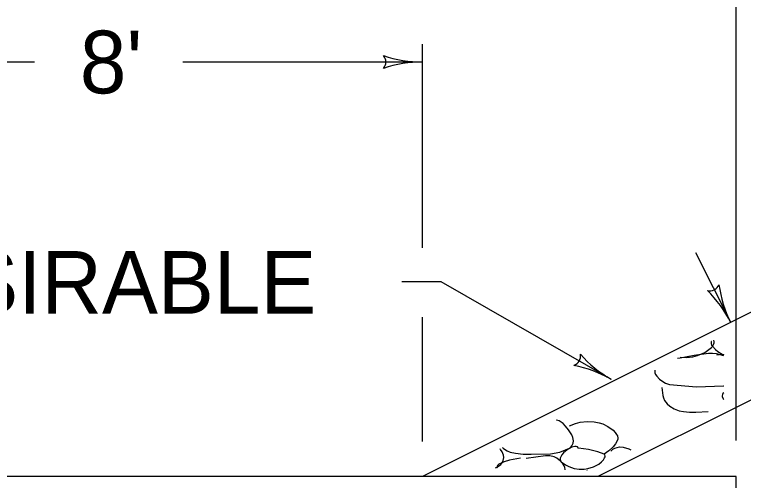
# Model space of a CAD drawing. Extents: x 1000 to 1036.3, y 1000 to 1071.3.
# Drawn here: x 1019.638 to 1021.962, y 1007.046 to 1008.532 of the extents above; entities that cross this region are included whole.
import ezdxf

# ---------------------------------------------------------------- set-up
doc = ezdxf.new("R2010")
doc.units = 0
doc.layers.add('Level 1', color=7, linetype='Continuous')

msp = doc.modelspace()

# ---------------------------------------------------------------- linework, layer by layer
at = {"layer": 'Level 1'}
for p, q in [((1021.9393, 1007.1726), (1021.9393, 1009.0728)), ((1020.9393, 1007.7882), (1020.9393, 1008.4381)), ((1019.7016, 1008.3809), (1018.9393, 1008.3809)), ((1020.9393, 1008.3809), (1020.1749, 1008.3809)), ((1021.8101, 1007.7729), (1021.9218, 1007.5493)), ((1020.8728, 1007.6803), (1020.9978, 1007.6803)), ((1020.9978, 1007.6803), (1021.5406, 1007.3683)), ((1021.9897, 1007.5833), (1020.9394, 1007.0581)), ((1022.5689, 1007.5933), (1021.4983, 1007.0581)), ((1020.9393, 1007.1698), (1020.9393, 1007.5663)), ((1021.9393, 1007.0581), (1017.2727, 1007.0581)), ((1021.9393, 1005.9331), (1021.9393, 1007.0581))]:
    msp.add_line(p, q, dxfattribs=at)
for points in [[(1021.86, 1007.4885), (1021.8597, 1007.4847)], [(1021.8597, 1007.4847), (1021.8598, 1007.4818)], [(1021.8598, 1007.4818), (1021.861, 1007.4777)], [(1021.8602, 1007.4892), (1021.86, 1007.4885)], [(1021.8675, 1007.4794), (1021.8688, 1007.485)], [(1021.869, 1007.4893), (1021.8683, 1007.4933)], [(1021.8688, 1007.485), (1021.869, 1007.4893)], [(1021.8389, 1007.4542), (1021.8608, 1007.4694)], [(1021.8608, 1007.4694), (1021.8639, 1007.4726)], [(1021.861, 1007.4777), (1021.8633, 1007.4742)], [(1021.8633, 1007.4742), (1021.873, 1007.4637)], [(1021.8639, 1007.4726), (1021.8675, 1007.4794)], [(1021.873, 1007.4637), (1021.881, 1007.4569)], [(1021.7602, 1007.4358), (1021.7523, 1007.4343)], [(1021.8057, 1007.4438), (1021.7602, 1007.4358)], [(1021.7608, 1007.4386), (1021.7794, 1007.4383)], [(1021.7794, 1007.4383), (1021.8008, 1007.4403)], [(1021.8008, 1007.4403), (1021.8163, 1007.4443)], [(1021.8513, 1007.4503), (1021.8057, 1007.4438)], [(1021.8163, 1007.4443), (1021.8389, 1007.4542)], [(1021.8638, 1007.4506), (1021.8513, 1007.4503)], [(1021.8764, 1007.4492), (1021.8638, 1007.4506)], [(1021.8999, 1007.4434), (1021.8764, 1007.4492)], [(1021.8931, 1007.4472), (1021.8777, 1007.4454)], [(1021.881, 1007.4569), (1021.8942, 1007.4486)], [(1021.8999, 1007.4468), (1021.8931, 1007.4472)], [(1021.8942, 1007.4486), (1021.8999, 1007.4463)], [(1021.6794, 1007.3973), (1021.6794, 1007.3936)], [(1021.6794, 1007.3936), (1021.6801, 1007.3894)], [(1021.6801, 1007.3894), (1021.6823, 1007.3835)], [(1021.6823, 1007.3835), (1021.6858, 1007.3783)], [(1021.6858, 1007.3783), (1021.6948, 1007.3691)], [(1021.6948, 1007.3691), (1021.702, 1007.363)], [(1021.702, 1007.363), (1021.7137, 1007.3559)], [(1021.7027, 1007.3423), (1021.7042, 1007.3254)], [(1021.7137, 1007.3559), (1021.7266, 1007.3519)], [(1021.7266, 1007.3519), (1021.8129, 1007.3448)], [(1021.8129, 1007.3448), (1021.8993, 1007.3471)], [(1021.8993, 1007.3471), (1021.8999, 1007.3471)], [(1021.7042, 1007.3254), (1021.7054, 1007.3171)], [(1021.8953, 1007.3193), (1021.8944, 1007.316)], [(1021.8972, 1007.3227), (1021.8953, 1007.3193)], [(1021.8999, 1007.3256), (1021.8972, 1007.3227)], [(1021.7054, 1007.3171), (1021.7075, 1007.3088)], [(1021.7075, 1007.3088), (1021.7105, 1007.3011)], [(1021.7105, 1007.3011), (1021.719, 1007.2896)], [(1021.8944, 1007.316), (1021.8948, 1007.3121)], [(1021.8948, 1007.3121), (1021.8986, 1007.3052)], [(1021.8986, 1007.3052), (1021.8999, 1007.3038)], [(1021.719, 1007.2896), (1021.7273, 1007.2823)], [(1021.7273, 1007.2823), (1021.7419, 1007.2738)], [(1021.7419, 1007.2738), (1021.7578, 1007.268)], [(1021.7578, 1007.268), (1021.7709, 1007.2651)], [(1021.7709, 1007.2651), (1021.7907, 1007.2631)], [(1021.7907, 1007.2631), (1021.8105, 1007.2633)], [(1021.8105, 1007.2633), (1021.8504, 1007.2657)], [(1021.3673, 1007.2384), (1021.3669, 1007.2385)], [(1021.3743, 1007.2358), (1021.3673, 1007.2384)], [(1021.3871, 1007.227), (1021.3743, 1007.2358)], [(1021.3948, 1007.2191), (1021.3871, 1007.227)], [(1021.4078, 1007.2201), (1021.427, 1007.2278)], [(1021.427, 1007.2278), (1021.442, 1007.2313)], [(1021.442, 1007.2313), (1021.4646, 1007.2333)], [(1021.4646, 1007.2333), (1021.4868, 1007.2321)], [(1021.4868, 1007.2321), (1021.5023, 1007.2294)], [(1021.5023, 1007.2294), (1021.5137, 1007.2259)], [(1021.5137, 1007.2259), (1021.5303, 1007.2178)], [(1021.4041, 1007.2073), (1021.3948, 1007.2191)], [(1021.4149, 1007.1913), (1021.4041, 1007.2073)], [(1021.5303, 1007.2178), (1021.5468, 1007.2057)], [(1021.5468, 1007.2057), (1021.5538, 1007.1983)], [(1021.4188, 1007.1823), (1021.4149, 1007.1913)], [(1021.42, 1007.1717), (1021.4188, 1007.1823)], [(1021.5538, 1007.1983), (1021.558, 1007.1923)], [(1021.558, 1007.1923), (1021.5603, 1007.1877)], [(1021.5603, 1007.1877), (1021.562, 1007.1808)], [(1021.562, 1007.1808), (1021.5619, 1007.1777)], [(1021.4125, 1007.1518), (1021.4157, 1007.1558)], [(1021.4157, 1007.1558), (1021.4191, 1007.1645)], [(1021.4191, 1007.1645), (1021.42, 1007.1717)], [(1021.5542, 1007.162), (1021.5468, 1007.1527)], [(1021.5612, 1007.1746), (1021.5542, 1007.162)], [(1021.5619, 1007.1777), (1021.5612, 1007.1746)], [(1021.188, 1007.1443), (1021.1861, 1007.1467)], [(1021.1926, 1007.1368), (1021.188, 1007.1443)], [(1021.1968, 1007.1266), (1021.1926, 1007.1368)], [(1021.1942, 1007.1508), (1021.1958, 1007.149)], [(1021.1958, 1007.149), (1021.2008, 1007.1449)], [(1021.2008, 1007.1449), (1021.2092, 1007.1399)], [(1021.2092, 1007.1399), (1021.2183, 1007.1362)], [(1021.2183, 1007.1362), (1021.2352, 1007.1322)], [(1021.3468, 1007.1303), (1021.3773, 1007.136)], [(1021.3773, 1007.136), (1021.4078, 1007.1482)], [(1021.3885, 1007.1338), (1021.3833, 1007.1271)], [(1021.4002, 1007.1436), (1021.3885, 1007.1338)], [(1021.4149, 1007.1516), (1021.4002, 1007.1436)], [(1021.4078, 1007.1482), (1021.4125, 1007.1518)], [(1021.4243, 1007.1542), (1021.4149, 1007.1516)], [(1021.4289, 1007.1542), (1021.4243, 1007.1542)], [(1021.4333, 1007.1526), (1021.4289, 1007.1542)], [(1021.4364, 1007.1482), (1021.4333, 1007.1526)], [(1021.4353, 1007.1483), (1021.4341, 1007.1482)], [(1021.4364, 1007.1482), (1021.4353, 1007.1483)], [(1021.4679, 1007.1444), (1021.4364, 1007.1482)], [(1021.4985, 1007.1366), (1021.4679, 1007.1444)], [(1021.518, 1007.129), (1021.4985, 1007.1366)], [(1021.5334, 1007.1398), (1021.518, 1007.129)], [(1021.5468, 1007.1527), (1021.5334, 1007.1398)], [(1021.5396, 1007.1386), (1021.5458, 1007.145)], [(1021.5458, 1007.145), (1021.5528, 1007.1489)], [(1021.5528, 1007.1489), (1021.5673, 1007.1523)], [(1021.5673, 1007.1523), (1021.5791, 1007.1518)], [(1021.5791, 1007.1518), (1021.5966, 1007.1467)], [(1021.5966, 1007.1467), (1021.603, 1007.143)], [(1021.1939, 1007.1037), (1021.1964, 1007.1095)], [(1021.1964, 1007.1095), (1021.1978, 1007.1184)], [(1021.1978, 1007.1184), (1021.1968, 1007.1266)], [(1021.2164, 1007.1101), (1021.1991, 1007.1048)], [(1021.2519, 1007.1171), (1021.2164, 1007.1101)], [(1021.2352, 1007.1322), (1021.2603, 1007.1296)], [(1021.2603, 1007.1296), (1021.2855, 1007.129)], [(1021.3003, 1007.1197), (1021.2697, 1007.1152)], [(1021.2855, 1007.129), (1021.3468, 1007.1303)], [(1021.331, 1007.1242), (1021.3003, 1007.1197)], [(1021.3449, 1007.1244), (1021.331, 1007.1242)], [(1021.3584, 1007.1208), (1021.3449, 1007.1244)], [(1021.3673, 1007.1163), (1021.3584, 1007.1208)], [(1021.3789, 1007.1074), (1021.3673, 1007.1163)], [(1021.3784, 1007.1167), (1021.3779, 1007.1133)], [(1021.3779, 1007.1133), (1021.3786, 1007.1088)], [(1021.3801, 1007.1212), (1021.3784, 1007.1167)], [(1021.3833, 1007.1271), (1021.3801, 1007.1212)], [(1021.51, 1007.1049), (1021.5161, 1007.1118)], [(1021.5161, 1007.1118), (1021.5194, 1007.1172)], [(1021.5207, 1007.1268), (1021.518, 1007.129)], [(1021.5194, 1007.1172), (1021.521, 1007.1209)], [(1021.5214, 1007.1235), (1021.5207, 1007.1268)], [(1021.521, 1007.1209), (1021.5214, 1007.1235)], [(1021.1713, 1007.0854), (1021.1743, 1007.0867)], [(1021.1743, 1007.0867), (1021.1848, 1007.0931)], [(1021.1788, 1007.0948), (1021.1773, 1007.0909)], [(1021.1773, 1007.0909), (1021.1773, 1007.0869)], [(1021.1773, 1007.0869), (1021.1778, 1007.0853)], [(1021.1823, 1007.0978), (1021.1788, 1007.0948)], [(1021.1991, 1007.1048), (1021.1823, 1007.0978)], [(1021.1848, 1007.0931), (1021.1888, 1007.0966)], [(1021.1888, 1007.0966), (1021.1939, 1007.1037)], [(1021.3786, 1007.1088), (1021.3797, 1007.1068)], [(1021.3858, 1007.1002), (1021.3789, 1007.1074)], [(1021.3797, 1007.1068), (1021.3813, 1007.1051)], [(1021.3813, 1007.1051), (1021.3951, 1007.0958)], [(1021.3908, 1007.0923), (1021.3858, 1007.1002)], [(1021.3928, 1007.087), (1021.3908, 1007.0923)], [(1021.3938, 1007.0801), (1021.3928, 1007.087)], [(1021.3951, 1007.0958), (1021.4058, 1007.0901)], [(1021.4058, 1007.0901), (1021.4222, 1007.084)], [(1021.4662, 1007.0833), (1021.4838, 1007.0891)], [(1021.4838, 1007.0891), (1021.5012, 1007.0978)], [(1021.5012, 1007.0978), (1021.51, 1007.1049)], [(1021.3938, 1007.0798), (1021.3938, 1007.0801)], [(1021.4222, 1007.084), (1021.4388, 1007.0811)], [(1021.4388, 1007.0811), (1021.4544, 1007.0813)], [(1021.4544, 1007.0813), (1021.4662, 1007.0833)], [(1021.4628, 1007.0787), (1021.4639, 1007.0781)]]:
    msp.add_lwpolyline(points, dxfattribs=at)
for centre, radius, start, end in [((1020.7907, 1008.381), 0.0313, 318.7746, 40.8913), ((1020.9393, 1008.7719), 0.3909, 251.3472, 269.9939), ((1020.9393, 1007.99), 0.3909, 90, 108.6688), ((1020.9393, 1007.99), 0.3909, 89.9878, 90), ((1021.8554, 1007.6823), 0.0313, 255.3311, 337.4478), ((1022.2715, 1007.7241), 0.3909, 187.9037, 206.5504), ((1021.5721, 1007.3746), 0.3909, 26.5565, 45.2253), ((1021.5721, 1007.3746), 0.3909, 26.5443, 26.5565), ((1021.4117, 1007.4424), 0.0313, 288.8859, 11.0026), ((1021.7354, 1007.7072), 0.3909, 221.4585, 240.1052), ((1021.3458, 1007.0293), 0.3909, 60.1113, 78.7801), ((1021.3458, 1007.0293), 0.3909, 60.0991, 60.1113)]:
    msp.add_arc(centre, radius, start, end, dxfattribs=at)

# ---------------------------------------------------------------- texts
for s, p in [("8'", (1019.846, 1008.2809)), ('4:1 DESIRABLE', (1018.6533, 1007.5775))]:
    msp.add_text(s, height=0.2, dxfattribs=at).set_placement(p)

doc.saveas('drawing.dxf')
